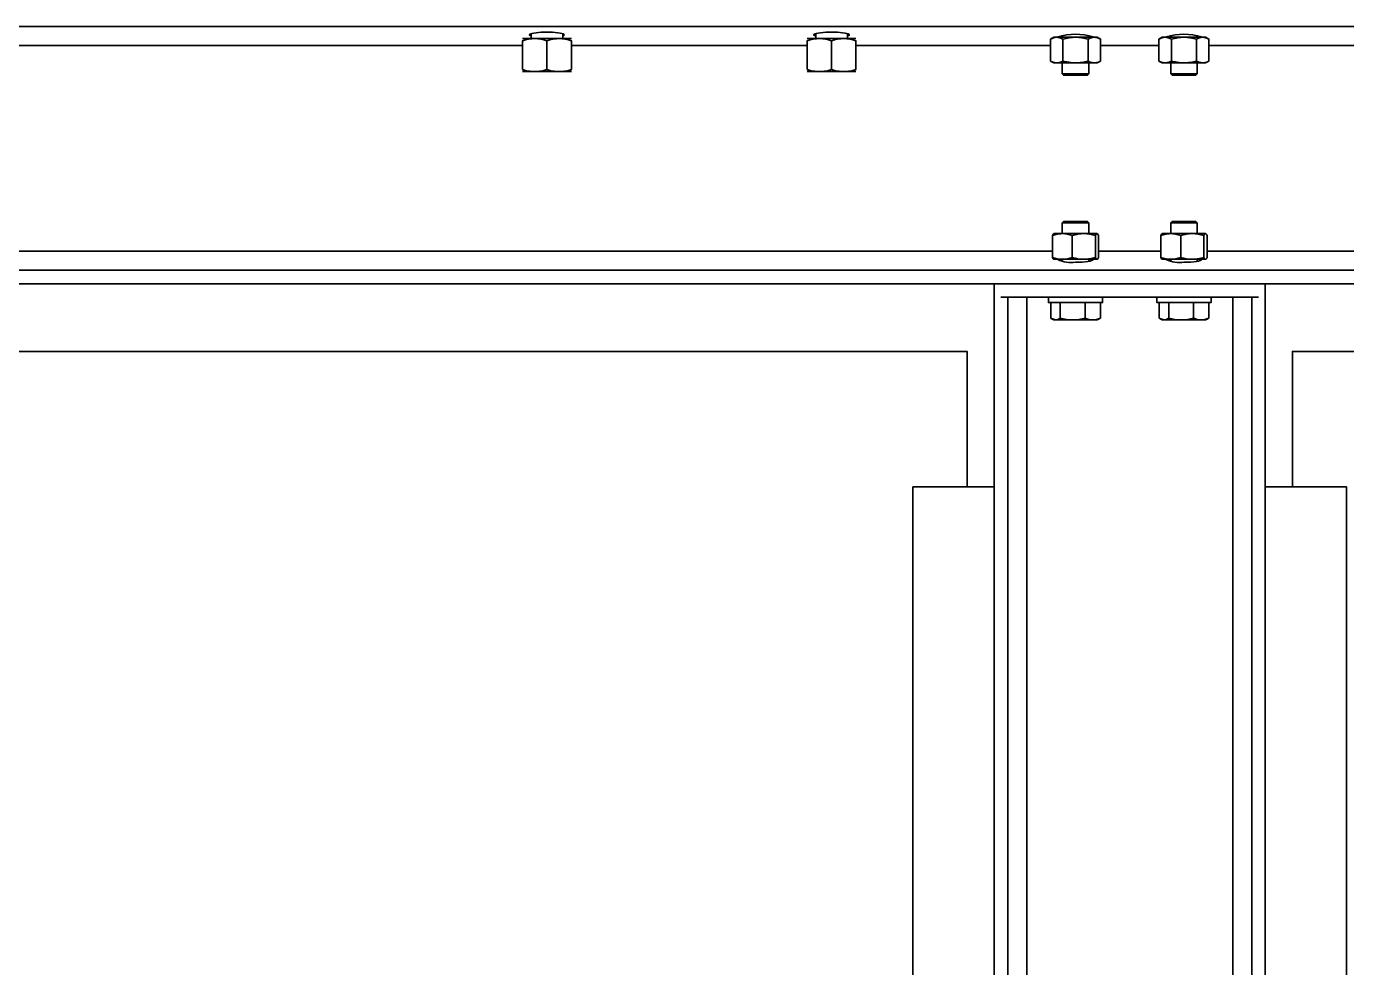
# Model space of a CAD drawing. Header units: millimetres. Extents: x -8400 to 8400, y -5940 to 5940.
# Drawn here: x -4078.4 to -3591.3, y 1188.3 to 1535.8 of the extents above; entities that cross this region are included whole.
import ezdxf

# ---------------------------------------------------------------- set-up
doc = ezdxf.new("R2010")
doc.units = ezdxf.units.MM
doc.layers.add('粗实线层', color=7, linetype='Continuous', lineweight=35)

msp = doc.modelspace()

# ---------------------------------------------------------------- linework, layer by layer
at = {"layer": '粗实线层', "linetype": 'Continuous', "lineweight": 35}
for points in [[(-5571.342, 1535.77), (-1771.342, 1535.77)], [(-3886.342, 1530.466), (-3887.451, 1530.8), (-3888.569, 1531.054), (-3889.132, 1531.147), (-3889.699, 1531.215), (-3890.269, 1531.256), (-3890.842, 1531.27), (-3890.985, 1531.27), (-3891.129, 1531.267), (-3891.201, 1531.265), (-3891.272, 1531.263), (-3891.344, 1531.26), (-3891.416, 1531.256), (-3891.702, 1531.239), (-3891.987, 1531.215), (-3892.554, 1531.146), (-3893.118, 1531.054), (-3894.236, 1530.799), (-3895.342, 1530.466), (-3895.342, 1519.874), (-3894.233, 1519.541), (-3893.115, 1519.287), (-3892.552, 1519.194), (-3891.985, 1519.126), (-3891.415, 1519.084), (-3890.842, 1519.07), (-3889.42, 1519.07), (-3887.905, 1519.07), (-3886.342, 1519.07), (-3884.779, 1519.07), (-3883.264, 1519.07), (-3881.842, 1519.07), (-3881.699, 1519.071), (-3881.555, 1519.074), (-3881.483, 1519.076), (-3881.411, 1519.078), (-3881.34, 1519.081), (-3881.268, 1519.084), (-3880.982, 1519.102), (-3880.697, 1519.126), (-3880.13, 1519.194), (-3879.566, 1519.287), (-3878.448, 1519.541), (-3877.342, 1519.874), (-3877.342, 1530.466), (-3878.45, 1530.8), (-3879.569, 1531.054), (-3880.132, 1531.147), (-3880.699, 1531.215), (-3881.269, 1531.256), (-3881.842, 1531.27), (-3880.557, 1531.27), (-3879.448, 1531.27), (-3878.548, 1531.27), (-3877.885, 1531.27), (-3877.479, 1531.27), (-3877.342, 1531.27)], [(-3895.342, 1531.27), (-3895.205, 1531.27), (-3894.799, 1531.27), (-3894.136, 1531.27), (-3893.236, 1531.27), (-3892.127, 1531.27), (-3890.842, 1531.27), (-3889.42, 1531.27), (-3887.905, 1531.27), (-3886.342, 1531.27), (-3884.779, 1531.27), (-3883.264, 1531.27), (-3881.842, 1531.27), (-3881.985, 1531.27), (-3882.129, 1531.267), (-3882.201, 1531.265), (-3882.272, 1531.263), (-3882.344, 1531.26), (-3882.416, 1531.256), (-3882.702, 1531.239), (-3882.987, 1531.215), (-3883.554, 1531.146), (-3884.118, 1531.054), (-3885.235, 1530.799), (-3886.342, 1530.466), (-3886.342, 1519.874), (-3887.448, 1519.541), (-3888.566, 1519.287), (-3889.13, 1519.194), (-3889.697, 1519.126), (-3889.982, 1519.102), (-3890.268, 1519.084), (-3890.34, 1519.081), (-3890.411, 1519.078), (-3890.483, 1519.076), (-3890.555, 1519.074), (-3890.699, 1519.071), (-3890.842, 1519.07), (-3892.127, 1519.07), (-3893.236, 1519.07), (-3894.136, 1519.07), (-3894.799, 1519.07), (-3895.205, 1519.07), (-3895.342, 1519.07)], [(-3892.192, 1533.082), (-3892.192, 1531.27)], [(-3880.492, 1531.27), (-3880.492, 1533.082)], [(-3781.342, 1530.466), (-3782.45, 1530.8), (-3783.569, 1531.054), (-3784.132, 1531.147), (-3784.699, 1531.215), (-3785.269, 1531.256), (-3785.842, 1531.27), (-3785.985, 1531.27), (-3786.129, 1531.267), (-3786.201, 1531.265), (-3786.272, 1531.263), (-3786.344, 1531.26), (-3786.416, 1531.256), (-3786.702, 1531.239), (-3786.987, 1531.215), (-3787.554, 1531.146), (-3788.118, 1531.054), (-3789.236, 1530.799), (-3790.342, 1530.466), (-3790.342, 1519.874), (-3789.233, 1519.541), (-3788.115, 1519.287), (-3787.552, 1519.194), (-3786.985, 1519.126), (-3786.415, 1519.084), (-3785.842, 1519.07), (-3784.42, 1519.07), (-3782.905, 1519.07), (-3781.342, 1519.07), (-3779.779, 1519.07), (-3778.264, 1519.07), (-3776.842, 1519.07), (-3777.415, 1519.084), (-3777.985, 1519.126), (-3778.551, 1519.194), (-3779.115, 1519.287), (-3780.233, 1519.541), (-3781.342, 1519.874), (-3782.448, 1519.541), (-3783.566, 1519.287), (-3784.13, 1519.194), (-3784.697, 1519.126), (-3784.982, 1519.102), (-3785.268, 1519.084), (-3785.34, 1519.081), (-3785.411, 1519.078), (-3785.483, 1519.076), (-3785.555, 1519.074), (-3785.699, 1519.071), (-3785.842, 1519.07), (-3787.127, 1519.07), (-3788.236, 1519.07), (-3789.136, 1519.07), (-3789.799, 1519.07), (-3790.205, 1519.07), (-3790.342, 1519.07)], [(-3772.342, 1519.07), (-3772.479, 1519.07), (-3772.885, 1519.07), (-3773.548, 1519.07), (-3774.447, 1519.07), (-3775.557, 1519.07), (-3776.842, 1519.07), (-3776.699, 1519.071), (-3776.555, 1519.074), (-3776.483, 1519.076), (-3776.412, 1519.078), (-3776.34, 1519.081), (-3776.268, 1519.084), (-3775.982, 1519.102), (-3775.697, 1519.126), (-3775.13, 1519.194), (-3774.566, 1519.287), (-3773.448, 1519.541), (-3772.342, 1519.874), (-3772.342, 1530.466), (-3773.451, 1530.8), (-3774.569, 1531.054), (-3775.132, 1531.147), (-3775.699, 1531.215), (-3776.269, 1531.256), (-3776.842, 1531.27), (-3778.264, 1531.27), (-3779.779, 1531.27), (-3781.342, 1531.27), (-3782.905, 1531.27), (-3784.42, 1531.27), (-3785.842, 1531.27), (-3787.127, 1531.27), (-3788.236, 1531.27), (-3789.136, 1531.27), (-3789.799, 1531.27), (-3790.205, 1531.27), (-3790.342, 1531.27)], [(-3787.192, 1533.082), (-3787.192, 1531.27)], [(-3772.342, 1531.27), (-3772.479, 1531.27), (-3772.885, 1531.27), (-3773.548, 1531.27), (-3774.447, 1531.27), (-3775.557, 1531.27), (-3776.842, 1531.27), (-3776.985, 1531.27), (-3777.129, 1531.267), (-3777.201, 1531.265), (-3777.272, 1531.263), (-3777.344, 1531.26), (-3777.416, 1531.256), (-3777.702, 1531.239), (-3777.987, 1531.215), (-3778.554, 1531.146), (-3779.118, 1531.054), (-3780.236, 1530.799), (-3781.342, 1530.466), (-3781.342, 1519.874)], [(-3775.491, 1531.27), (-3775.491, 1533.082)], [(-3695.961, 1522.985), (-3695.395, 1522.829), (-3694.823, 1522.689), (-3694.679, 1522.656), (-3694.535, 1522.625), (-3694.391, 1522.594), (-3694.247, 1522.565), (-3693.958, 1522.511), (-3693.669, 1522.462), (-3693.09, 1522.379), (-3692.509, 1522.319), (-3691.926, 1522.283), (-3691.342, 1522.27), (-3690.755, 1522.283), (-3690.167, 1522.32), (-3690.093, 1522.326), (-3690.019, 1522.333), (-3689.946, 1522.34), (-3689.872, 1522.348), (-3689.726, 1522.364), (-3689.579, 1522.381), (-3689.288, 1522.42), (-3688.998, 1522.465), (-3688.422, 1522.568), (-3687.851, 1522.691), (-3687.285, 1522.83), (-3686.723, 1522.985), (-3686.723, 1531.056), (-3687.285, 1531.211), (-3687.851, 1531.35), (-3688.422, 1531.472), (-3688.998, 1531.576), (-3689.288, 1531.621), (-3689.579, 1531.66), (-3689.726, 1531.677), (-3689.872, 1531.693), (-3689.946, 1531.7), (-3690.019, 1531.708), (-3690.093, 1531.714), (-3690.167, 1531.721), (-3690.755, 1531.758), (-3691.342, 1531.77), (-3692.731, 1531.77), (-3694.078, 1531.77), (-3695.342, 1531.77), (-3696.484, 1531.77), (-3697.47, 1531.77), (-3698.27, 1531.77), (-3698.859, 1531.77), (-3699.22, 1531.77), (-3699.342, 1531.77), (-3700.58, 1531.056), (-3700.012, 1531.352), (-3699.438, 1531.577), (-3699.149, 1531.66), (-3698.858, 1531.721), (-3698.712, 1531.742), (-3698.565, 1531.758), (-3698.491, 1531.763), (-3698.417, 1531.767), (-3698.344, 1531.77), (-3698.27, 1531.77), (-3697.976, 1531.758), (-3697.683, 1531.721), (-3697.393, 1531.66), (-3697.104, 1531.578), (-3696.53, 1531.352), (-3695.961, 1531.056)], [(-3686.723, 1522.985), (-3686.154, 1522.689), (-3685.58, 1522.463), (-3685.291, 1522.38), (-3685, 1522.32), (-3684.708, 1522.283), (-3684.414, 1522.27), (-3685.214, 1522.27), (-3686.2, 1522.27), (-3687.342, 1522.27), (-3688.606, 1522.27), (-3689.953, 1522.27), (-3691.342, 1522.27), (-3692.731, 1522.27), (-3694.078, 1522.27), (-3695.342, 1522.27), (-3696.484, 1522.27), (-3697.47, 1522.27), (-3698.27, 1522.27), (-3698.859, 1522.27), (-3699.22, 1522.27), (-3699.342, 1522.27), (-3700.58, 1522.985), (-3700.011, 1522.689), (-3699.437, 1522.463), (-3699.148, 1522.38), (-3698.857, 1522.32), (-3698.564, 1522.283), (-3698.27, 1522.27), (-3698.197, 1522.271), (-3698.123, 1522.274), (-3698.049, 1522.277), (-3697.976, 1522.283), (-3697.829, 1522.298), (-3697.683, 1522.32), (-3697.391, 1522.38), (-3697.102, 1522.463), (-3696.529, 1522.689), (-3695.961, 1522.985), (-3695.961, 1531.056), (-3695.395, 1531.212), (-3694.823, 1531.352), (-3694.679, 1531.385), (-3694.535, 1531.416), (-3694.391, 1531.446), (-3694.247, 1531.475), (-3693.958, 1531.53), (-3693.669, 1531.579), (-3693.09, 1531.661), (-3692.509, 1531.722), (-3691.926, 1531.758), (-3691.342, 1531.77), (-3689.953, 1531.77), (-3688.606, 1531.77), (-3687.342, 1531.77), (-3686.2, 1531.77), (-3685.214, 1531.77), (-3684.414, 1531.77), (-3684.487, 1531.77), (-3684.561, 1531.767), (-3684.635, 1531.763), (-3684.708, 1531.758), (-3684.855, 1531.742), (-3685.001, 1531.721), (-3685.293, 1531.66), (-3685.582, 1531.577), (-3686.155, 1531.352), (-3686.723, 1531.056)], [(-3700.58, 1531.056), (-3700.58, 1522.985)], [(-3696.208, 1532.53), (-3696.208, 1531.771)], [(-3686.476, 1531.771), (-3686.476, 1532.53)], [(-3682.104, 1522.985), (-3683.342, 1522.27), (-3683.463, 1522.27), (-3683.824, 1522.27), (-3684.414, 1522.27), (-3684.34, 1522.271), (-3684.267, 1522.274), (-3684.193, 1522.277), (-3684.119, 1522.283), (-3683.972, 1522.298), (-3683.826, 1522.32), (-3683.535, 1522.38), (-3683.246, 1522.463), (-3682.672, 1522.689), (-3682.104, 1522.985), (-3682.104, 1531.056)], [(-3646.723, 1522.985), (-3646.154, 1522.689), (-3645.58, 1522.463), (-3645.291, 1522.38), (-3645, 1522.32), (-3644.708, 1522.283), (-3644.414, 1522.27), (-3644.34, 1522.271), (-3644.267, 1522.274), (-3644.193, 1522.277), (-3644.119, 1522.283), (-3643.973, 1522.298), (-3643.826, 1522.32), (-3643.535, 1522.38), (-3643.246, 1522.463), (-3642.672, 1522.689), (-3642.104, 1522.985), (-3642.104, 1531.056), (-3643.342, 1531.77), (-3643.463, 1531.77), (-3643.824, 1531.77), (-3644.414, 1531.77), (-3645.214, 1531.77), (-3646.2, 1531.77), (-3647.342, 1531.77), (-3648.606, 1531.77), (-3649.953, 1531.77), (-3651.342, 1531.77), (-3652.731, 1531.77), (-3654.078, 1531.77), (-3655.342, 1531.77), (-3656.484, 1531.77), (-3657.47, 1531.77), (-3658.27, 1531.77), (-3658.859, 1531.77), (-3659.22, 1531.77), (-3659.342, 1531.77), (-3660.58, 1531.056), (-3660.012, 1531.352), (-3659.438, 1531.577), (-3659.149, 1531.66), (-3658.858, 1531.721), (-3658.711, 1531.742), (-3658.565, 1531.758), (-3658.491, 1531.763), (-3658.417, 1531.767), (-3658.344, 1531.77), (-3658.27, 1531.77), (-3657.976, 1531.758), (-3657.684, 1531.721), (-3657.393, 1531.66), (-3657.104, 1531.578), (-3656.53, 1531.352), (-3655.961, 1531.056)], [(-3660.58, 1531.056), (-3660.58, 1522.985), (-3660.011, 1522.689), (-3659.437, 1522.463), (-3659.148, 1522.38), (-3658.857, 1522.32), (-3658.564, 1522.283), (-3658.27, 1522.27), (-3657.47, 1522.27), (-3656.484, 1522.27), (-3655.342, 1522.27), (-3654.078, 1522.27), (-3652.731, 1522.27), (-3651.342, 1522.27), (-3650.755, 1522.283), (-3650.167, 1522.32), (-3650.093, 1522.326), (-3650.019, 1522.333), (-3649.946, 1522.34), (-3649.872, 1522.348), (-3649.726, 1522.364), (-3649.579, 1522.381), (-3649.288, 1522.42), (-3648.998, 1522.465), (-3648.422, 1522.568), (-3647.851, 1522.691), (-3647.285, 1522.83), (-3646.723, 1522.985), (-3646.723, 1531.056), (-3647.285, 1531.211), (-3647.851, 1531.35), (-3648.422, 1531.472), (-3648.998, 1531.576), (-3649.288, 1531.621), (-3649.579, 1531.66), (-3649.726, 1531.677), (-3649.872, 1531.693), (-3649.946, 1531.7), (-3650.019, 1531.708), (-3650.093, 1531.714), (-3650.167, 1531.721), (-3650.755, 1531.758), (-3651.342, 1531.77), (-3651.926, 1531.758), (-3652.509, 1531.722), (-3653.09, 1531.661), (-3653.669, 1531.579), (-3653.958, 1531.53), (-3654.247, 1531.475), (-3654.391, 1531.446), (-3654.535, 1531.416), (-3654.679, 1531.385), (-3654.823, 1531.352), (-3655.395, 1531.212), (-3655.961, 1531.056), (-3655.961, 1522.985)], [(-3656.208, 1532.53), (-3656.208, 1531.771)], [(-3642.104, 1531.056), (-3642.673, 1531.352), (-3643.247, 1531.578), (-3643.536, 1531.66), (-3643.827, 1531.721), (-3644.12, 1531.758), (-3644.414, 1531.77), (-3644.487, 1531.77), (-3644.561, 1531.767), (-3644.635, 1531.763), (-3644.708, 1531.758), (-3644.855, 1531.742), (-3645.001, 1531.721), (-3645.292, 1531.66), (-3645.582, 1531.577), (-3646.155, 1531.352), (-3646.723, 1531.056)], [(-3646.476, 1531.771), (-3646.476, 1532.53)], [(-4097.298, 1528.77), (-3895.304, 1528.77)], [(-3877.314, 1528.77), (-3790.329, 1528.77)], [(-3772.339, 1528.77), (-3700.555, 1528.77)], [(-3682.089, 1528.77), (-3660.595, 1528.77)], [(-3642.129, 1528.77), (-3570.345, 1528.77)], [(-3886.342, 1519.874), (-3885.233, 1519.541), (-3884.115, 1519.287), (-3883.552, 1519.194), (-3882.985, 1519.126), (-3882.415, 1519.084), (-3881.842, 1519.07), (-3880.557, 1519.07), (-3879.448, 1519.07), (-3878.548, 1519.07), (-3877.885, 1519.07), (-3877.479, 1519.07), (-3877.342, 1519.07)], [(-3696.208, 1522.271), (-3696.208, 1518.257), (-3695.721, 1517.77), (-3695.612, 1517.77), (-3695.288, 1517.77), (-3694.766, 1517.77), (-3694.073, 1517.77), (-3693.242, 1517.77), (-3692.317, 1517.77), (-3691.342, 1517.77), (-3690.367, 1517.77), (-3689.442, 1517.77), (-3688.611, 1517.77), (-3687.918, 1517.77), (-3687.396, 1517.77), (-3687.072, 1517.77), (-3686.963, 1517.77), (-3686.476, 1518.257), (-3686.476, 1522.271)], [(-3642.104, 1522.985), (-3643.342, 1522.27), (-3643.463, 1522.27), (-3643.824, 1522.27), (-3644.414, 1522.27), (-3645.214, 1522.27), (-3646.2, 1522.27), (-3647.342, 1522.27), (-3648.606, 1522.27), (-3649.953, 1522.27), (-3651.342, 1522.27), (-3651.926, 1522.283), (-3652.509, 1522.319), (-3653.09, 1522.379), (-3653.669, 1522.462), (-3653.958, 1522.511), (-3654.247, 1522.565), (-3654.391, 1522.594), (-3654.535, 1522.625), (-3654.679, 1522.656), (-3654.823, 1522.689), (-3655.395, 1522.829), (-3655.961, 1522.985), (-3656.528, 1522.689), (-3657.102, 1522.463), (-3657.391, 1522.38), (-3657.683, 1522.32), (-3657.829, 1522.298), (-3657.976, 1522.283), (-3658.049, 1522.277), (-3658.123, 1522.274), (-3658.197, 1522.271), (-3658.27, 1522.27), (-3658.859, 1522.27), (-3659.22, 1522.27), (-3659.342, 1522.27), (-3660.58, 1522.985)], [(-3656.208, 1522.271), (-3656.208, 1518.257), (-3656.102, 1518.257), (-3655.787, 1518.257), (-3655.279, 1518.257), (-3654.598, 1518.257), (-3653.775, 1518.257), (-3652.846, 1518.257), (-3651.851, 1518.257), (-3650.833, 1518.257), (-3649.838, 1518.257), (-3648.909, 1518.257), (-3648.086, 1518.257), (-3647.405, 1518.257), (-3646.897, 1518.257), (-3646.582, 1518.257), (-3646.476, 1518.257), (-3646.476, 1522.271)], [(-3696.208, 1518.257), (-3696.102, 1518.257), (-3695.787, 1518.257), (-3695.279, 1518.257), (-3694.598, 1518.257), (-3693.775, 1518.257), (-3692.846, 1518.257), (-3691.85, 1518.257), (-3690.833, 1518.257), (-3689.838, 1518.257), (-3688.909, 1518.257), (-3688.086, 1518.257), (-3687.405, 1518.257), (-3686.897, 1518.257), (-3686.582, 1518.257), (-3686.476, 1518.257)], [(-3656.208, 1518.257), (-3655.721, 1517.77), (-3655.612, 1517.77), (-3655.288, 1517.77), (-3654.766, 1517.77), (-3654.073, 1517.77), (-3653.242, 1517.77), (-3652.316, 1517.77), (-3651.342, 1517.77), (-3650.368, 1517.77), (-3649.442, 1517.77), (-3648.612, 1517.77), (-3647.918, 1517.77), (-3647.396, 1517.77), (-3647.072, 1517.77), (-3646.962, 1517.77), (-3646.476, 1518.257)], [(-3686.476, 1463.284), (-3686.963, 1463.77), (-3687.077, 1463.77), (-3687.414, 1463.77), (-3687.956, 1463.77), (-3688.675, 1463.77), (-3689.534, 1463.77), (-3690.487, 1463.77), (-3691.484, 1463.77), (-3692.474, 1463.77), (-3693.405, 1463.77), (-3694.228, 1463.77), (-3694.901, 1463.77), (-3695.387, 1463.77), (-3695.637, 1463.77), (-3695.721, 1463.77), (-3696.208, 1463.284)], [(-3686.476, 1459.27), (-3686.476, 1463.284), (-3686.584, 1463.284), (-3686.904, 1463.284), (-3687.422, 1463.284), (-3688.115, 1463.284), (-3688.951, 1463.284), (-3689.893, 1463.284), (-3690.901, 1463.284), (-3691.927, 1463.284), (-3692.928, 1463.284), (-3693.858, 1463.284), (-3694.676, 1463.284), (-3695.346, 1463.284), (-3695.837, 1463.284), (-3696.114, 1463.284), (-3696.208, 1463.284), (-3696.208, 1459.27)], [(-3646.476, 1459.27), (-3646.476, 1463.284), (-3646.962, 1463.77), (-3647.077, 1463.77), (-3647.414, 1463.77), (-3647.956, 1463.77), (-3648.675, 1463.77), (-3649.534, 1463.77), (-3650.487, 1463.77), (-3651.484, 1463.77), (-3652.474, 1463.77), (-3653.405, 1463.77), (-3654.228, 1463.77), (-3654.901, 1463.77), (-3655.387, 1463.77), (-3655.637, 1463.77), (-3655.721, 1463.77), (-3656.208, 1463.284), (-3656.208, 1459.27)], [(-3646.476, 1463.284), (-3646.584, 1463.284), (-3646.904, 1463.284), (-3647.422, 1463.284), (-3648.115, 1463.284), (-3648.951, 1463.284), (-3649.893, 1463.284), (-3650.9, 1463.284), (-3651.927, 1463.284), (-3652.928, 1463.284), (-3653.858, 1463.284), (-3654.676, 1463.284), (-3655.346, 1463.284), (-3655.837, 1463.284), (-3656.114, 1463.284), (-3656.208, 1463.284)], [(-3699.875, 1458.556), (-3699.727, 1458.852), (-3699.577, 1459.078), (-3699.502, 1459.161), (-3699.427, 1459.221), (-3699.411, 1459.231)], [(-3699.414, 1459.229), (-3699.342, 1459.27), (-3699.208, 1459.27), (-3698.81, 1459.27), (-3698.162, 1459.27), (-3697.285, 1459.27), (-3696.21, 1459.27), (-3695.033, 1459.27), (-3693.745, 1459.27), (-3692.383, 1459.27), (-3690.99, 1459.27), (-3689.607, 1459.27), (-3688.278, 1459.27), (-3688.817, 1459.258), (-3689.356, 1459.221), (-3689.892, 1459.161), (-3690.427, 1459.079), (-3690.694, 1459.03), (-3690.961, 1458.975), (-3691.094, 1458.946), (-3691.227, 1458.916), (-3691.36, 1458.885), (-3691.493, 1458.852), (-3692.021, 1458.711), (-3692.544, 1458.556)], [(-3684.011, 1458.556), (-3683.863, 1458.852), (-3683.714, 1459.078), (-3683.639, 1459.16), (-3683.563, 1459.221), (-3683.525, 1459.242), (-3683.487, 1459.258), (-3683.468, 1459.263), (-3683.448, 1459.267), (-3683.429, 1459.27), (-3683.41, 1459.27), (-3683.711, 1459.27), (-3684.244, 1459.27), (-3684.993, 1459.27), (-3685.935, 1459.27), (-3687.041, 1459.27), (-3688.278, 1459.27), (-3687.736, 1459.258), (-3687.192, 1459.221), (-3687.124, 1459.214), (-3687.056, 1459.208), (-3686.988, 1459.201), (-3686.92, 1459.193), (-3686.785, 1459.177), (-3686.65, 1459.16), (-3686.38, 1459.121), (-3686.112, 1459.076), (-3685.58, 1458.972), (-3685.053, 1458.85), (-3684.53, 1458.711), (-3684.011, 1458.556), (-3684.011, 1450.485)], [(-3683.41, 1449.77), (-3683.391, 1449.771), (-3683.372, 1449.774), (-3683.352, 1449.777), (-3683.333, 1449.783), (-3683.295, 1449.798), (-3683.257, 1449.82), (-3683.181, 1449.881), (-3683.106, 1449.963), (-3682.957, 1450.189), (-3682.809, 1450.485), (-3682.809, 1458.556), (-3682.957, 1458.852), (-3683.106, 1459.078), (-3683.182, 1459.161), (-3683.257, 1459.221), (-3683.333, 1459.258), (-3683.41, 1459.27)], [(-3659.875, 1458.556), (-3659.727, 1458.852), (-3659.577, 1459.078), (-3659.502, 1459.161), (-3659.427, 1459.221), (-3659.411, 1459.231)], [(-3659.414, 1459.229), (-3659.342, 1459.27), (-3659.208, 1459.27), (-3658.81, 1459.27), (-3658.162, 1459.27), (-3657.285, 1459.27), (-3656.21, 1459.27), (-3655.033, 1459.27), (-3653.745, 1459.27), (-3652.383, 1459.27), (-3650.99, 1459.27), (-3649.607, 1459.27), (-3648.278, 1459.27), (-3648.817, 1459.258), (-3649.356, 1459.221), (-3649.892, 1459.161), (-3650.427, 1459.079), (-3650.694, 1459.03), (-3650.961, 1458.975), (-3651.094, 1458.946), (-3651.227, 1458.916), (-3651.36, 1458.885), (-3651.493, 1458.852), (-3652.021, 1458.711), (-3652.544, 1458.556)], [(-3644.011, 1458.556), (-3643.863, 1458.852), (-3643.714, 1459.078), (-3643.639, 1459.16), (-3643.563, 1459.221), (-3643.525, 1459.242), (-3643.487, 1459.258), (-3643.467, 1459.263), (-3643.448, 1459.267), (-3643.429, 1459.27), (-3643.41, 1459.27), (-3643.711, 1459.27), (-3644.244, 1459.27), (-3644.993, 1459.27), (-3645.935, 1459.27), (-3647.041, 1459.27), (-3648.278, 1459.27), (-3647.736, 1459.258), (-3647.192, 1459.221), (-3647.124, 1459.214), (-3647.056, 1459.208), (-3646.988, 1459.201), (-3646.92, 1459.193), (-3646.785, 1459.177), (-3646.649, 1459.16), (-3646.38, 1459.121), (-3646.112, 1459.076), (-3645.581, 1458.972), (-3645.053, 1458.85), (-3644.53, 1458.711), (-3644.011, 1458.556), (-3644.011, 1450.485)], [(-3643.41, 1449.77), (-3643.391, 1449.771), (-3643.372, 1449.774), (-3643.352, 1449.777), (-3643.333, 1449.783), (-3643.295, 1449.798), (-3643.257, 1449.82), (-3643.181, 1449.881), (-3643.106, 1449.963), (-3642.957, 1450.189), (-3642.809, 1450.485), (-3642.809, 1458.556), (-3642.957, 1458.852), (-3643.106, 1459.078), (-3643.182, 1459.161), (-3643.257, 1459.221), (-3643.333, 1459.258), (-3643.41, 1459.27)], [(-3699.842, 1452.77), (-4637.789, 1452.77)], [(-3659.883, 1452.77), (-3682.801, 1452.77)], [(-2704.895, 1452.77), (-3642.842, 1452.77)], [(-3692.544, 1450.485), (-3692.021, 1450.329), (-3691.493, 1450.189), (-3691.36, 1450.156), (-3691.227, 1450.125), (-3691.094, 1450.094), (-3690.961, 1450.066), (-3690.694, 1450.011), (-3690.427, 1449.962), (-3689.892, 1449.879), (-3689.356, 1449.819), (-3688.817, 1449.783), (-3688.278, 1449.77), (-3689.607, 1449.77), (-3690.99, 1449.77), (-3692.383, 1449.77), (-3693.745, 1449.77), (-3695.033, 1449.77), (-3696.21, 1449.77), (-3697.238, 1449.77), (-3698.087, 1449.77), (-3698.732, 1449.77), (-3699.152, 1449.77), (-3699.334, 1449.77), (-3699.274, 1449.77), (-3699.293, 1449.771), (-3699.312, 1449.774), (-3699.331, 1449.777), (-3699.351, 1449.783), (-3699.389, 1449.798), (-3699.427, 1449.82), (-3699.503, 1449.881), (-3699.578, 1449.963), (-3699.727, 1450.189), (-3699.875, 1450.485)], [(-3696.208, 1449.77), (-3696.208, 1449.01)], [(-3686.476, 1449.01), (-3686.476, 1449.77)], [(-3652.544, 1450.485), (-3652.021, 1450.329), (-3651.493, 1450.189), (-3651.36, 1450.156), (-3651.227, 1450.125), (-3651.094, 1450.094), (-3650.961, 1450.066), (-3650.694, 1450.011), (-3650.427, 1449.962), (-3649.892, 1449.879), (-3649.356, 1449.819), (-3648.817, 1449.783), (-3648.278, 1449.77), (-3649.607, 1449.77), (-3650.99, 1449.77), (-3652.383, 1449.77), (-3653.745, 1449.77), (-3655.033, 1449.77), (-3656.21, 1449.77), (-3657.238, 1449.77), (-3658.087, 1449.77), (-3658.732, 1449.77), (-3659.152, 1449.77), (-3659.334, 1449.77), (-3659.274, 1449.77), (-3659.293, 1449.771), (-3659.312, 1449.774), (-3659.331, 1449.777), (-3659.351, 1449.783), (-3659.389, 1449.798), (-3659.427, 1449.82), (-3659.503, 1449.881), (-3659.578, 1449.963), (-3659.727, 1450.189), (-3659.875, 1450.485)], [(-3656.208, 1449.77), (-3656.208, 1449.01)], [(-3646.476, 1449.01), (-3646.476, 1449.77)], [(-1771.342, 1445.77), (-5571.342, 1445.77)], [(-5571.342, 1443.204), (-5571.342, 1440.77), (-1771.342, 1440.77), (-1771.342, 1443.204)], [(-3623.775, 1435.77), (-3718.909, 1435.77)], [(-3716.342, 945.77), (-3716.342, 1435.77)], [(-3709.342, 945.77), (-3709.342, 1435.77)], [(-3701.342, 1435.77), (-3701.342, 1433.77), (-3701.15, 1433.77), (-3700.579, 1433.77), (-3699.931, 1433.77), (-3699.102, 1433.77), (-3698.112, 1433.77), (-3696.981, 1433.77), (-3695.731, 1433.77), (-3694.39, 1433.77), (-3692.985, 1433.77), (-3691.546, 1433.77), (-3690.103, 1433.77), (-3688.685, 1433.77), (-3687.323, 1433.77), (-3686.045, 1433.77), (-3684.878, 1433.77), (-3683.846, 1433.77), (-3682.97, 1433.77), (-3682.269, 1433.77), (-3681.757, 1433.77), (-3681.446, 1433.77), (-3681.342, 1433.77), (-3681.342, 1435.77)], [(-3698.732, 1427.37), (-3698.956, 1427.383), (-3699.179, 1427.419), (-3699.401, 1427.479), (-3699.623, 1427.562), (-3699.734, 1427.611), (-3699.844, 1427.665), (-3699.9, 1427.694), (-3699.955, 1427.725), (-3700.01, 1427.756), (-3700.065, 1427.789), (-3700.284, 1427.929), (-3700.501, 1428.085), (-3700.501, 1433.77)], [(-3687.804, 1433.77), (-3687.804, 1428.085), (-3688.932, 1427.789), (-3690.07, 1427.563), (-3690.643, 1427.48), (-3691.22, 1427.42), (-3691.8, 1427.383), (-3692.383, 1427.37), (-3692.529, 1427.371), (-3692.675, 1427.374), (-3692.821, 1427.377), (-3692.967, 1427.383), (-3693.258, 1427.398), (-3693.548, 1427.42), (-3694.125, 1427.48), (-3694.699, 1427.563), (-3695.837, 1427.789), (-3696.963, 1428.085), (-3696.963, 1433.77)], [(-3682.183, 1428.085), (-3682.398, 1427.93), (-3682.615, 1427.791), (-3682.834, 1427.668), (-3683.054, 1427.564), (-3683.165, 1427.52), (-3683.277, 1427.481), (-3683.333, 1427.464), (-3683.389, 1427.448), (-3683.417, 1427.44), (-3683.446, 1427.433), (-3683.474, 1427.426), (-3683.502, 1427.42), (-3683.727, 1427.383), (-3683.952, 1427.37), (-3683.532, 1427.37), (-3683.35, 1427.37), (-3683.41, 1427.37), (-3683.711, 1427.37), (-3684.244, 1427.37), (-3684.993, 1427.37), (-3684.635, 1427.383), (-3684.279, 1427.42), (-3683.925, 1427.48), (-3683.574, 1427.563), (-3682.875, 1427.789), (-3682.183, 1428.085), (-3682.183, 1433.77)], [(-3661.342, 1435.77), (-3661.342, 1433.77), (-3661.149, 1433.77), (-3660.579, 1433.77), (-3659.931, 1433.77), (-3659.103, 1433.77), (-3658.112, 1433.77), (-3656.981, 1433.77), (-3655.731, 1433.77), (-3654.39, 1433.77), (-3652.985, 1433.77), (-3651.546, 1433.77), (-3650.103, 1433.77), (-3648.685, 1433.77), (-3647.323, 1433.77), (-3646.045, 1433.77), (-3644.878, 1433.77), (-3643.846, 1433.77), (-3642.97, 1433.77), (-3642.269, 1433.77), (-3641.757, 1433.77), (-3641.446, 1433.77), (-3641.342, 1433.77), (-3641.342, 1435.77)], [(-3658.732, 1427.37), (-3658.956, 1427.383), (-3659.179, 1427.419), (-3659.401, 1427.479), (-3659.623, 1427.562), (-3659.734, 1427.611), (-3659.844, 1427.665), (-3659.9, 1427.694), (-3659.955, 1427.725), (-3660.01, 1427.756), (-3660.065, 1427.789), (-3660.284, 1427.929), (-3660.501, 1428.085), (-3660.501, 1433.77)], [(-3647.803, 1433.77), (-3647.803, 1428.085), (-3648.932, 1427.789), (-3650.07, 1427.563), (-3650.643, 1427.48), (-3651.22, 1427.42), (-3651.8, 1427.383), (-3652.383, 1427.37), (-3652.529, 1427.371), (-3652.675, 1427.374), (-3652.821, 1427.377), (-3652.967, 1427.383), (-3653.258, 1427.398), (-3653.548, 1427.42), (-3654.126, 1427.48), (-3654.699, 1427.563), (-3655.837, 1427.789), (-3656.963, 1428.085), (-3656.963, 1433.77)], [(-3642.183, 1428.085), (-3642.398, 1427.93), (-3642.615, 1427.791), (-3642.834, 1427.668), (-3643.054, 1427.564), (-3643.165, 1427.52), (-3643.277, 1427.481), (-3643.333, 1427.464), (-3643.389, 1427.448), (-3643.417, 1427.44), (-3643.445, 1427.433), (-3643.474, 1427.426), (-3643.502, 1427.42), (-3643.727, 1427.383), (-3643.952, 1427.37), (-3643.532, 1427.37), (-3643.35, 1427.37), (-3643.41, 1427.37), (-3643.711, 1427.37), (-3644.244, 1427.37), (-3644.993, 1427.37), (-3644.635, 1427.383), (-3644.279, 1427.42), (-3643.926, 1427.48), (-3643.574, 1427.563), (-3642.875, 1427.789), (-3642.183, 1428.085), (-3642.183, 1433.77)], [(-3633.342, 1435.77), (-3633.342, 945.77)], [(-3626.342, 1435.77), (-3626.342, 945.77)], [(-3700.501, 1428.085), (-3699.809, 1427.789), (-3699.11, 1427.563), (-3698.758, 1427.48), (-3698.405, 1427.42), (-3698.049, 1427.383), (-3697.691, 1427.37)], [(-3700.002, 1427.752), (-3699.342, 1427.37)], [(-3696.963, 1428.085), (-3697.178, 1427.93), (-3697.395, 1427.791), (-3697.613, 1427.668), (-3697.834, 1427.564), (-3697.945, 1427.52), (-3698.057, 1427.481), (-3698.113, 1427.464), (-3698.169, 1427.448), (-3698.197, 1427.44), (-3698.225, 1427.433), (-3698.253, 1427.426), (-3698.282, 1427.42), (-3698.507, 1427.383), (-3698.732, 1427.37), (-3698.087, 1427.37), (-3697.238, 1427.37), (-3696.21, 1427.37), (-3695.033, 1427.37), (-3693.745, 1427.37), (-3692.383, 1427.37), (-3690.99, 1427.37), (-3689.607, 1427.37), (-3688.278, 1427.37), (-3687.041, 1427.37), (-3685.935, 1427.37), (-3684.993, 1427.37), (-3685.083, 1427.371), (-3685.172, 1427.374), (-3685.262, 1427.377), (-3685.352, 1427.383), (-3685.53, 1427.398), (-3685.708, 1427.42), (-3686.062, 1427.48), (-3686.414, 1427.563), (-3687.113, 1427.789), (-3687.804, 1428.085)], [(-3683.342, 1427.37), (-3682.681, 1427.752)], [(-3660.501, 1428.085), (-3659.809, 1427.789), (-3659.11, 1427.563), (-3658.758, 1427.48), (-3658.404, 1427.42), (-3658.049, 1427.383), (-3657.691, 1427.37)], [(-3660.002, 1427.752), (-3659.342, 1427.37)], [(-3656.963, 1428.085), (-3657.178, 1427.93), (-3657.395, 1427.791), (-3657.613, 1427.668), (-3657.834, 1427.564), (-3657.945, 1427.52), (-3658.057, 1427.481), (-3658.113, 1427.464), (-3658.169, 1427.448), (-3658.197, 1427.44), (-3658.225, 1427.433), (-3658.253, 1427.426), (-3658.282, 1427.42), (-3658.507, 1427.383), (-3658.732, 1427.37), (-3658.087, 1427.37), (-3657.238, 1427.37), (-3656.21, 1427.37), (-3655.033, 1427.37), (-3653.745, 1427.37), (-3652.383, 1427.37), (-3650.99, 1427.37), (-3649.607, 1427.37), (-3648.278, 1427.37), (-3647.041, 1427.37), (-3645.935, 1427.37), (-3644.993, 1427.37), (-3645.083, 1427.371), (-3645.172, 1427.374), (-3645.262, 1427.377), (-3645.351, 1427.383), (-3645.53, 1427.398), (-3645.708, 1427.42), (-3646.063, 1427.48), (-3646.414, 1427.563), (-3647.112, 1427.789), (-3647.803, 1428.085)], [(-3643.342, 1427.37), (-3642.681, 1427.752)], [(-3731.342, 1365.77), (-3731.342, 1415.77), (-4621.351, 1415.77)], [(-2721.333, 1415.77), (-3611.342, 1415.77), (-3611.342, 1365.77)], [(-3721.342, 1365.77), (-3751.342, 1365.77), (-3751.342, 1015.77), (-3721.342, 1015.77)], [(-3621.342, 1365.77), (-3591.342, 1365.77), (-3591.342, 1015.77), (-3621.342, 1015.77)]]:
    msp.add_lwpolyline(points, dxfattribs=at)
for points in [[(-3684.414, 1531.77), (-3684.12, 1531.758), (-3683.827, 1531.721), (-3683.536, 1531.66), (-3683.247, 1531.578), (-3682.673, 1531.352), (-3682.104, 1531.056), (-3683.342, 1531.77), (-3683.463, 1531.77), (-3683.824, 1531.77)], [(-3692.544, 1458.556), (-3693.447, 1458.852), (-3694.358, 1459.078), (-3694.817, 1459.161), (-3695.278, 1459.221), (-3695.742, 1459.258), (-3696.21, 1459.27), (-3696.326, 1459.27), (-3696.443, 1459.267), (-3696.56, 1459.263), (-3696.677, 1459.258), (-3696.91, 1459.242), (-3697.142, 1459.221), (-3697.604, 1459.16), (-3698.063, 1459.078), (-3698.974, 1458.852), (-3699.875, 1458.556), (-3699.875, 1450.485), (-3698.972, 1450.189), (-3698.061, 1449.963), (-3697.602, 1449.88), (-3697.141, 1449.82), (-3696.676, 1449.783), (-3696.21, 1449.77), (-3696.093, 1449.771), (-3695.976, 1449.774), (-3695.859, 1449.777), (-3695.742, 1449.783), (-3695.509, 1449.798), (-3695.277, 1449.82), (-3694.815, 1449.881), (-3694.356, 1449.963), (-3693.445, 1450.189), (-3692.544, 1450.485)], [(-3652.544, 1458.556), (-3653.447, 1458.852), (-3654.358, 1459.078), (-3654.817, 1459.161), (-3655.278, 1459.221), (-3655.742, 1459.258), (-3656.21, 1459.27), (-3656.326, 1459.27), (-3656.443, 1459.267), (-3656.56, 1459.263), (-3656.677, 1459.258), (-3656.91, 1459.242), (-3657.142, 1459.221), (-3657.604, 1459.16), (-3658.063, 1459.078), (-3658.974, 1458.852), (-3659.875, 1458.556), (-3659.875, 1450.485), (-3658.972, 1450.189), (-3658.061, 1449.963), (-3657.602, 1449.88), (-3657.141, 1449.82), (-3656.676, 1449.783), (-3656.21, 1449.77), (-3656.093, 1449.771), (-3655.976, 1449.774), (-3655.859, 1449.777), (-3655.742, 1449.783), (-3655.509, 1449.798), (-3655.277, 1449.82), (-3654.815, 1449.881), (-3654.356, 1449.963), (-3653.445, 1450.189), (-3652.544, 1450.485)], [(-3684.011, 1450.485), (-3683.863, 1450.189), (-3683.714, 1449.963), (-3683.638, 1449.88), (-3683.563, 1449.82), (-3683.487, 1449.783), (-3683.41, 1449.77), (-3683.711, 1449.77), (-3684.244, 1449.77), (-3684.993, 1449.77), (-3685.935, 1449.77), (-3687.041, 1449.77), (-3688.278, 1449.77), (-3687.736, 1449.783), (-3687.192, 1449.82), (-3687.124, 1449.826), (-3687.056, 1449.833), (-3686.988, 1449.84), (-3686.92, 1449.848), (-3686.785, 1449.864), (-3686.65, 1449.881), (-3686.38, 1449.92), (-3686.112, 1449.965), (-3685.58, 1450.068), (-3685.053, 1450.191), (-3684.53, 1450.33)], [(-3644.011, 1450.485), (-3643.863, 1450.189), (-3643.714, 1449.963), (-3643.638, 1449.88), (-3643.563, 1449.82), (-3643.487, 1449.783), (-3643.41, 1449.77), (-3643.711, 1449.77), (-3644.244, 1449.77), (-3644.993, 1449.77), (-3645.935, 1449.77), (-3647.041, 1449.77), (-3648.278, 1449.77), (-3647.736, 1449.783), (-3647.192, 1449.82), (-3647.124, 1449.826), (-3647.056, 1449.833), (-3646.988, 1449.84), (-3646.92, 1449.848), (-3646.785, 1449.864), (-3646.649, 1449.881), (-3646.38, 1449.92), (-3646.112, 1449.965), (-3645.581, 1450.068), (-3645.053, 1450.191), (-3644.53, 1450.33)], [(-3621.342, 1440.77), (-3721.342, 1440.77), (-3721.342, 940.77), (-3621.342, 940.77)]]:
    msp.add_lwpolyline(points, close=True, dxfattribs=at)
for centre, radius, start, end in [((-3691.342, 1511.918), 20.97, 71.94253, 108.05747), ((-3651.342, 1511.919), 20.97, 71.94243, 108.05757), ((-3692.731, 1461.061), 12.471, 245.80742, 276.39797), ((-3652.732, 1461.06), 12.47, 245.8073, 276.39752)]:
    msp.add_arc(centre, radius, start, end, dxfattribs=at)
for centre, major_axis, ratio, start_param, end_param in [((-3886.342, 1532.638), (6.434, 0), 0.1565989, 5.8323319, 9.8756359), ((-3781.342, 1532.638), (6.554, 0), 0.1566005, 5.8323038, 9.8756133), ((-3691.354, 1449.688), (-6.473, 0.002), 0.1566969, 1.5726575, 3.1409262), ((-3651.347, 1449.687), (-6.473, 0.001), 0.1566989, 1.5715225, 3.1410816)]:
    msp.add_ellipse(centre, major_axis=major_axis, ratio=ratio, start_param=start_param, end_param=end_param, dxfattribs=at)

doc.saveas('drawing.dxf')
